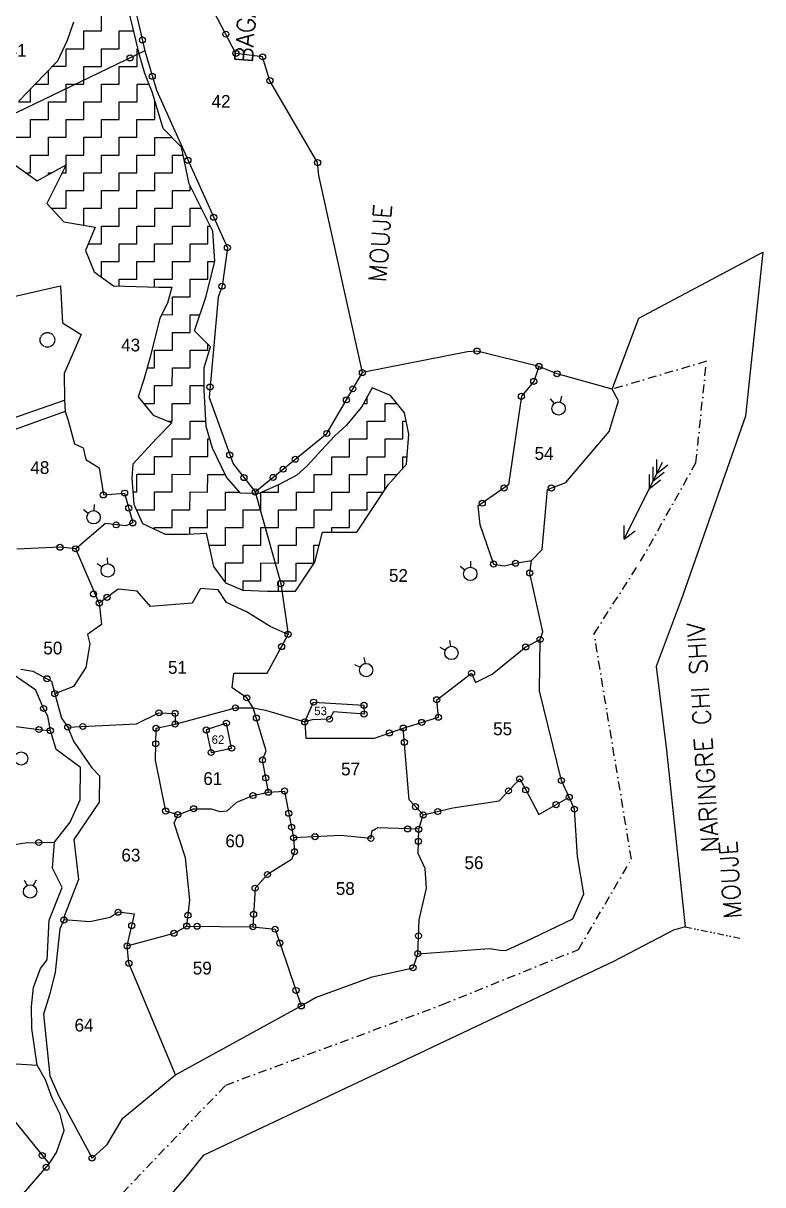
# Model space of a CAD drawing. Header units: metres. Extents: x 328578 to 333743, y 1800918 to 1805978.
# Drawn here: x 332892 to 333743, y 1801588 to 1802924 of the extents above; entities that cross this region are included whole.
import ezdxf
from ezdxf.enums import TextEntityAlignment as Align

# ---------------------------------------------------------------- set-up
doc = ezdxf.new("R2010")
doc.units = ezdxf.units.M
doc.header["$MEASUREMENT"] = 0
for name, pattern in [('ACAD_ISO02W100', [15, 12, -3]), ('DASHDOT', [1, 0.5, -0.25, 0, -0.25]), ('DIVIDE', [1.25, 0.5, -0.25, 0, -0.25, 0, -0.25])]:
    doc.linetypes.add(name, pattern=pattern)
for name, color, linetype in [('OFF', 1, 'Continuous'), ('POLY_HATCH', 12, 'Continuous'), ('POLY_PARCEL', 6, 'Continuous'), ('POLY_WATER', 4, 'Continuous'), ('TEXT_MAPOUT', 7, 'Continuous'), ('TEXT_PARCEL', 7, 'Continuous'), ('V_BOUND_LINE', 7, 'Continuous'), ('V_BOUND_STREAM_LINE', 7, 'DASHDOT'), ('V_DIVIDE_LINE', 7, 'DIVIDE')]:
    doc.layers.add(name, color=color, linetype=linetype)
doc.styles.get("Standard").update_dxf_attribs({"font": 'simplex.shx'})
doc.styles.add('TEXT_MAP', font='', dxfattribs={"height": 1.8})
doc.styles.get('TEXT_MAP').set_extended_font_data('Kruti Dev 050')

msp = doc.modelspace()

# ---------------------------------------------------------------- linework, layer by layer
for points in [[(333498.6, 1802491.9), (333503.2, 1802486.6)], [(333511.7, 1802495.1), (333510, 1802488.3)], [(333583.8, 1802330.4), (333627.6, 1802419.1)], [(333621.3, 1802406.2), (333621.3, 1802422.2)], [(333612.8, 1802389), (333612.8, 1802405.1)], [(333617.1, 1802397.7), (333617.1, 1802413.8)], [(333617.1, 1802397.7), (333629.8, 1802407.5)], [(333621.3, 1802406.2), (333634, 1802415.9)], [(333612.8, 1802389), (333625.5, 1802398.8)], [(332961.7, 1802364.6), (332967.3, 1802360.3)], [(332973.9, 1802370.4), (332973.7, 1802363.4)], [(333583.8, 1802330.4), (333583.8, 1802346.4)], [(333583.8, 1802330.4), (333596.5, 1802340.1)], [(332977.4, 1802302.7), (332983.2, 1802298.8)], [(332989.2, 1802309.2), (332989.4, 1802302.2)], [(333394.9, 1802299.4), (333400.5, 1802295.2)], [(333407.1, 1802305.3), (333406.9, 1802298.2)], [(333371.8, 1802206.2), (333378.1, 1802203.1)], [(333382.7, 1802214.2), (333383.8, 1802207.3)], [(333284.4, 1802194.5), (333285.6, 1802187.6)], [(333273.6, 1802186.3), (333280, 1802183.3)], [(332893.7, 1801938.5), (332896.9, 1801932.3)], [(332907.2, 1801938.5), (332904, 1801932.3)]]:
    msp.add_lwpolyline(points)
for centre, radius in [((333125.5, 1802911.2), 3.47), ((333029.6, 1802904.5), 3.47), ((333015.4, 1802883.8), 3.47), ((333137.1, 1802889), 3.47), ((333167.8, 1802885.1), 3.47), ((333040.9, 1802862.8), 3.47), ((333176.2, 1802857.7), 3.47), ((333081.9, 1802766.2), 3.47), ((333231.1, 1802763.5), 3.47), ((333111.5, 1802700.7), 3.47), ((333127.3, 1802665.7), 3.47), ((333121.1, 1802621.4), 3.47), ((333414.5, 1802546.8), 3.47), ((333282.6, 1802522.1), 3.47), ((333485.6, 1802529.2), 3.47), ((333479.7, 1802511.9), 3.47), ((333506.5, 1802520.7), 3.47), ((333107.3, 1802505.4), 3.47), ((333271.6, 1802503.4), 3.47), ((333465.5, 1802494.8), 3.47), ((333264.2, 1802490.7), 3.47), ((333508.2, 1802480.8), 7.67), ((333241.7, 1802452.1), 3.47), ((333130, 1802427.4), 3.47), ((333205.3, 1802422.4), 3.47), ((333146.3, 1802401.3), 3.47), ((333179.9, 1802401.6), 3.47), ((333191.4, 1802411), 3.47), ((333445.5, 1802389.4), 3.47), ((333499.9, 1802389.4), 3.47), ((332984.6, 1802381.4), 3.47), ((333009.1, 1802383.5), 3.47), ((333159.3, 1802384.8), 3.47), ((333013.8, 1802366.4), 3.47), ((333420.5, 1802371.9), 3.47), ((332973.4, 1802355.7), 7.67), ((333018.5, 1802349.2), 3.47), ((332999.3, 1802347), 3.47), ((332934.8, 1802321.2), 3.47), ((332952.8, 1802319.5), 3.47), ((332989.6, 1802294.6), 7.67), ((333406.7, 1802290.6), 7.67), ((333433.4, 1802302), 3.47), ((333458.7, 1802302.8), 3.47), ((333475, 1802291.6), 3.47), ((332973.3, 1802267.6), 3.47), ((333188.7, 1802279.4), 3.47), ((332979.9, 1802257.1), 3.47), ((332988.9, 1802263.7), 3.47), ((333197.1, 1802221.1), 3.47), ((333486.9, 1802215.2), 3.47), ((333189.6, 1802207), 3.47), ((333385, 1802199.7), 7.67), ((333470.5, 1802206.7), 3.47), ((333286.9, 1802180), 7.67), ((333408.2, 1802176.5), 3.47), ((332919.8, 1802170.1), 3.47), ((332928.7, 1802152.8), 3.47), ((333149.5, 1802148.1), 3.47), ((332915.9, 1802135.9), 3.47), ((333136.6, 1802136.6), 3.47), ((333226.4, 1802143.2), 3.47), ((333284.4, 1802139.6), 3.47), ((333368.1, 1802145.9), 3.47), ((333048.6, 1802130.9), 3.47), ((333067.2, 1802130.2), 3.47), ((333160.7, 1802124.9), 3.47), ((333244.7, 1802123.6), 3.47), ((333284.5, 1802129.4), 3.47), ((333370.1, 1802125.8), 3.47), ((332910.5, 1802111.7), 3.47), ((332923.7, 1802110.5), 3.47), ((332943.6, 1802114.4), 3.47), ((332961, 1802115.2), 3.47), ((333045.3, 1802113.1), 3.47), ((333067.2, 1802118), 3.47), ((333103, 1802111.2), 3.47), ((333126.1, 1802119), 3.47), ((333216.3, 1802120.4), 3.47), ((333313.6, 1802107.8), 3.47), ((333329.6, 1802113.4), 3.47), ((333350.8, 1802119.9), 3.47), ((333044.9, 1802095.3), 3.47), ((333330.9, 1802097.1), 3.47), ((332890, 1802078.4), 7.67), ((333108.6, 1802085.3), 3.47), ((333132.2, 1802090.3), 3.47), ((333167.7, 1802076.8), 3.47), ((333171.4, 1802056.1), 3.47), ((333463.5, 1802055), 3.47), ((333193, 1802041), 3.47), ((333450.6, 1802041.2), 3.47), ((333470.4, 1802042.3), 3.47), ((333511.5, 1802053.1), 3.47), ((333156.7, 1802035.8), 3.47), ((333174.4, 1802039.6), 3.47), ((333520.5, 1802033.9), 3.47), ((333056.3, 1802017.9), 3.47), ((333070.2, 1802013.8), 3.47), ((333088.5, 1802020.6), 3.47), ((333197.9, 1802015.4), 3.47), ((333343.6, 1802023), 3.47), ((333369.3, 1802017.4), 3.47), ((333505.3, 1802025.3), 3.47), ((333526.4, 1802020.1), 3.47), ((333352.5, 1802013.5), 3.47), ((333201.1, 1801999.4), 3.47), ((333203.4, 1801987.2), 3.47), ((333228, 1801988.4), 3.47), ((333334.6, 1801997.4), 3.47), ((333347.3, 1801997), 3.47), ((332910.3, 1801981.8), 3.47), ((333292.3, 1801986.4), 3.47), ((333347, 1801983.1), 3.47), ((333204.5, 1801971.2), 3.47), ((333173.4, 1801945), 3.47), ((332900.4, 1801925.5), 7.67), ((333159.1, 1801929.3), 3.47), ((333001.6, 1801901.6), 3.47), ((333081.9, 1801898.2), 3.47), ((333157.4, 1801899.2), 3.47), ((332939.3, 1801892.7), 3.47), ((333017.3, 1801886.3), 3.47), ((333080.5, 1801885.7), 3.47), ((333092.5, 1801885.5), 3.47), ((333156.6, 1801884.9), 3.47), ((333182.2, 1801882.1), 3.47), ((333065.9, 1801877.4), 3.47), ((333347.1, 1801874.5), 3.47), ((333012, 1801862.9), 3.47), ((333187.6, 1801866.2), 3.47), ((333346.3, 1801853.9), 3.47), ((333014, 1801842.9), 3.47), ((333340.8, 1801837.8), 3.47), ((333206.2, 1801811.7), 3.47), ((333212.3, 1801793.9), 3.47), ((332914.4, 1801621.9), 3.47), ((332971.6, 1801618.9), 3.47), ((332918.9, 1801608.4), 3.47)]:
    msp.add_circle(centre, radius)
at = {"linetype": 'ACAD_ISO02W100', "ltscale": 0.03}
msp.add_ellipse((332920.3, 1802559.7), major_axis=(-5.96, 5.96), ratio=1, start_param=3.926991, end_param=10.210176, dxfattribs=at)
at = {"layer": 'OFF'}
msp.add_line((333600.5, 1802584.5), (333743.1, 1802660.6), dxfattribs=at)
at = {"layer": 'POLY_HATCH'}
for p, q in [((333018.7, 1802919.2), (333013.7, 1802939.1)), ((332950.4, 1802924.8), (332943, 1802903.8)), ((333026.1, 1802887.1), (333018.7, 1802919.2)), ((332943, 1802903.8), (332931.8, 1802880.3)), ((333032.3, 1802866), (333026.1, 1802887.1)), ((332931.8, 1802880.3), (332917.1, 1802864.9)), ((332917.1, 1802864.9), (332887.4, 1802834)), ((333041, 1802843.7), (333032.3, 1802866)), ((333053.3, 1802802.9), (333041, 1802843.7)), ((333074.5, 1802781.3), (333053.3, 1802802.9)), ((333083.2, 1802739.2), (333074.5, 1802781.3)), ((332865, 1802773.3), (332908.4, 1802742.4)), ((332908.4, 1802742.4), (332941.9, 1802760.9)), ((332941.9, 1802760.9), (332919.5, 1802716.4)), ((333110.4, 1802684.7), (333083.2, 1802739.2)), ((332919.5, 1802716.4), (332939.3, 1802695.3)), ((332939.3, 1802695.3), (332975.3, 1802689.1)), ((332975.3, 1802689.1), (332964.2, 1802662.5)), ((333112.9, 1802650), (333110.4, 1802684.7)), ((332964.2, 1802662.5), (332974.1, 1802637.8)), ((333103, 1802609.8), (333112.9, 1802650)), ((332974.1, 1802637.8), (332996.4, 1802621.7)), ((332996.4, 1802621.7), (333048.4, 1802620.4)), ((333048.4, 1802620.4), (333063.3, 1802620.4)), ((333063.3, 1802620.4), (333058.3, 1802601.8)), ((333089.3, 1802570.2), (333103, 1802609.8)), ((333058.3, 1802601.8), (333049.6, 1802584.5)), ((333049.6, 1802584.5), (333038.5, 1802540)), ((333107.9, 1802551.6), (333089.3, 1802570.2)), ((333100.5, 1802528.1), (333107.9, 1802551.6)), ((333038.5, 1802540), (333031, 1802514)), ((333100.4, 1802502.1), (333100.5, 1802528.1)), ((333031, 1802514), (333024.8, 1802494.2)), ((333102.9, 1802460), (333100.4, 1802502.1)), ((333293.8, 1802504.5), (333281.4, 1802482.2)), ((333314.9, 1802495.8), (333293.8, 1802504.5)), ((333024.8, 1802494.2), (333042.1, 1802473.1)), ((333331, 1802476), (333314.9, 1802495.8)), ((333042.1, 1802473.1), (333063.2, 1802464.4)), ((333281.4, 1802482.2), (333264, 1802461.2)), ((333335.9, 1802451.2), (333331, 1802476)), ((333063.2, 1802464.4), (333045.9, 1802446.4)), ((333110.3, 1802435.3), (333102.9, 1802460)), ((333264, 1802461.2), (333250.4, 1802448.8)), ((333045.9, 1802446.4), (333018.6, 1802416.8)), ((333250.4, 1802448.8), (333235.5, 1802432.7)), ((333333.4, 1802416.6), (333335.9, 1802451.2)), ((333126.4, 1802401.8), (333110.3, 1802435.3)), ((333235.5, 1802432.7), (333219.4, 1802415.4)), ((333018.6, 1802416.8), (333017.3, 1802400.7)), ((333219.4, 1802415.4), (333207, 1802404.3)), ((333312.3, 1802393.1), (333333.4, 1802416.6)), ((333017.3, 1802400.7), (333019.8, 1802370.9)), ((333142.5, 1802383.3), (333126.4, 1802401.8)), ((333185.9, 1802393.1), (333163.6, 1802383.2)), ((333207, 1802404.3), (333185.9, 1802393.1)), ((333276.3, 1802338.6), (333312.3, 1802393.1)), ((333163.6, 1802383.2), (333142.5, 1802383.3)), ((333019.8, 1802370.9), (333029.7, 1802348.7)), ((333029.7, 1802348.7), (333055.7, 1802336.3)), ((333228, 1802304), (333236.7, 1802338.6)), ((333236.7, 1802338.6), (333276.3, 1802338.6)), ((333055.7, 1802336.3), (333081.8, 1802336.3)), ((333081.8, 1802336.3), (333102.8, 1802337.5)), ((333102.8, 1802337.5), (333111.5, 1802299.1)), ((333111.5, 1802299.1), (333125.1, 1802280.5)), ((333205.7, 1802270.6), (333228, 1802304)), ((333125.1, 1802280.5), (333144.9, 1802271.8)), ((333144.9, 1802271.8), (333173.4, 1802270.6)), ((333173.4, 1802270.6), (333205.7, 1802270.6))]:
    msp.add_line(p, q, dxfattribs=at)
at = {"layer": 'POLY_HATCH', "linetype": 'Continuous'}
for p, q in [((332982.6, 1802914.9), (332982.6, 1802935.3)), ((332962.2, 1802914.9), (332982.6, 1802914.9)), ((332962.2, 1802894.5), (332962.2, 1802914.9)), ((333003, 1802914.9), (333019.7, 1802914.9)), ((333003, 1802894.5), (333003, 1802914.9)), ((332941.8, 1802894.5), (332962.2, 1802894.5)), ((332941.8, 1802874.2), (332941.8, 1802894.5)), ((332982.6, 1802894.5), (333003, 1802894.5)), ((332982.6, 1802874.1), (332982.6, 1802894.5)), ((333023.4, 1802894.5), (333024.4, 1802894.5)), ((333023.4, 1802874.1), (333023.4, 1802894.5)), ((332926, 1802874.2), (332941.8, 1802874.2)), ((332962.2, 1802874.1), (332982.6, 1802874.1)), ((332962.2, 1802853.8), (332962.2, 1802874.1)), ((333003, 1802874.1), (333023.4, 1802874.1)), ((333003, 1802853.7), (333003, 1802874.1)), ((332921.4, 1802853.8), (332921.4, 1802869.4)), ((332901, 1802833.4), (332901, 1802848.2)), ((332906.4, 1802853.8), (332921.4, 1802853.8)), ((332941.8, 1802853.8), (332962.2, 1802853.8)), ((332941.8, 1802833.4), (332941.8, 1802853.8)), ((332982.6, 1802853.7), (333003, 1802853.7)), ((332982.6, 1802833.4), (332982.6, 1802853.7)), ((333023.4, 1802853.7), (333037.1, 1802853.7)), ((333023.4, 1802833.3), (333023.4, 1802853.7)), ((332887.1, 1802833.4), (332901, 1802833.4)), ((332921.4, 1802833.4), (332941.8, 1802833.4)), ((332921.4, 1802813), (332921.4, 1802833.4)), ((332962.2, 1802833.4), (332982.6, 1802833.4)), ((332962.2, 1802813), (332962.2, 1802833.4)), ((333003, 1802833.3), (333023.4, 1802833.3)), ((333003, 1802813), (333003, 1802833.3)), ((333043.7, 1802833.3), (333044.1, 1802833.3)), ((333043.7, 1802812.9), (333043.7, 1802833.3)), ((332901, 1802813), (332921.4, 1802813)), ((332901, 1802792.6), (332901, 1802813)), ((332941.8, 1802813), (332962.2, 1802813)), ((332941.8, 1802792.6), (332941.8, 1802813)), ((332982.6, 1802813), (333003, 1802813)), ((332982.6, 1802792.6), (332982.6, 1802813)), ((333023.3, 1802812.9), (333043.7, 1802812.9)), ((333023.3, 1802792.6), (333023.3, 1802812.9)), ((332880.6, 1802792.6), (332901, 1802792.6)), ((332921.4, 1802792.6), (332941.8, 1802792.6)), ((332921.4, 1802772.2), (332921.4, 1802792.6)), ((332962.2, 1802792.6), (332982.6, 1802792.6)), ((332962.2, 1802772.2), (332962.2, 1802792.6)), ((333002.9, 1802792.6), (333023.3, 1802792.6)), ((333002.9, 1802772.2), (333002.9, 1802792.6)), ((333043.7, 1802792.5), (333063.5, 1802792.5)), ((333043.7, 1802772.2), (333043.7, 1802792.5)), ((332901, 1802772.2), (332921.4, 1802772.2)), ((332901, 1802751.8), (332901, 1802772.2)), ((332941.8, 1802772.2), (332962.2, 1802772.2)), ((332941.8, 1802760.9), (332941.8, 1802772.2)), ((332982.5, 1802772.2), (333002.9, 1802772.2)), ((332982.5, 1802751.8), (332982.5, 1802772.2)), ((333023.3, 1802772.2), (333043.7, 1802772.2)), ((333023.3, 1802751.8), (333023.3, 1802772.2)), ((333064.1, 1802772.1), (333076.4, 1802772.1)), ((333064.1, 1802751.8), (333064.1, 1802772.1)), ((332895.1, 1802751.9), (332901, 1802751.8)), ((332921.4, 1802751.8), (332925.5, 1802751.8)), ((332921.4, 1802749.6), (332921.4, 1802751.8)), ((332937.3, 1802751.8), (332941.8, 1802751.8)), ((332941.8, 1802751.8), (332941.8, 1802760.7)), ((332962.1, 1802751.8), (332982.5, 1802751.8)), ((332962.1, 1802731.4), (332962.1, 1802751.8)), ((333002.9, 1802751.8), (333023.3, 1802751.8)), ((333002.9, 1802731.4), (333002.9, 1802751.8)), ((333043.7, 1802751.8), (333064.1, 1802751.8)), ((333043.7, 1802731.4), (333043.7, 1802751.8)), ((332941.7, 1802731.4), (332962.1, 1802731.4)), ((332941.7, 1802711), (332941.7, 1802731.4)), ((332982.5, 1802731.4), (333002.9, 1802731.4)), ((332982.5, 1802711), (332982.5, 1802731.4)), ((333023.3, 1802731.4), (333043.7, 1802731.4)), ((333023.3, 1802711), (333023.3, 1802731.4)), ((333064.1, 1802731.4), (333084.5, 1802731.4)), ((333064.1, 1802711), (333064.1, 1802731.4)), ((333084.5, 1802731.4), (333084.5, 1802736.6)), ((332924.5, 1802711.1), (332941.7, 1802711)), ((332962.1, 1802711), (332982.5, 1802711)), ((332962.1, 1802691.4), (332962.1, 1802711)), ((333002.9, 1802711), (333023.3, 1802711)), ((333002.9, 1802690.6), (333002.9, 1802711)), ((333043.7, 1802711), (333064.1, 1802711)), ((333043.7, 1802690.6), (333043.7, 1802711)), ((333084.4, 1802711), (333097.3, 1802711)), ((333084.4, 1802690.6), (333084.4, 1802711)), ((332982.5, 1802690.6), (333002.9, 1802690.6)), ((332982.5, 1802670.2), (332982.5, 1802690.6)), ((333023.3, 1802690.6), (333043.7, 1802690.6)), ((333023.3, 1802670.2), (333023.3, 1802690.6)), ((333064, 1802690.6), (333084.4, 1802690.6)), ((333064, 1802670.2), (333064, 1802690.6)), ((333104.8, 1802690.6), (333107.5, 1802690.6)), ((333104.8, 1802670.2), (333104.8, 1802690.6)), ((332967.4, 1802670.3), (332982.5, 1802670.2)), ((333002.9, 1802670.2), (333023.3, 1802670.2)), ((333002.9, 1802649.8), (333002.9, 1802670.2)), ((333043.6, 1802670.2), (333064, 1802670.2)), ((333043.6, 1802649.8), (333043.6, 1802670.2)), ((333084.4, 1802670.2), (333104.8, 1802670.2)), ((333084.4, 1802649.8), (333084.4, 1802670.2)), ((332982.5, 1802649.9), (333002.9, 1802649.8)), ((332982.5, 1802631.7), (332982.5, 1802649.9)), ((333023.2, 1802649.8), (333043.6, 1802649.8)), ((333023.2, 1802629.4), (333023.2, 1802649.8)), ((333064, 1802649.8), (333084.4, 1802649.8)), ((333064, 1802629.4), (333064, 1802649.8)), ((333104.8, 1802649.8), (333112.8, 1802649.8)), ((333104.8, 1802629.4), (333104.8, 1802649.8)), ((333002.8, 1802629.5), (333023.2, 1802629.4)), ((333002.8, 1802621.5), (333002.8, 1802629.5)), ((333043.6, 1802629.4), (333064, 1802629.4)), ((333043.6, 1802620.5), (333043.6, 1802629.4)), ((333084.4, 1802629.4), (333104.8, 1802629.4)), ((333084.4, 1802609), (333084.4, 1802629.4)), ((333064, 1802609), (333084.4, 1802609)), ((333064, 1802588.6), (333064, 1802609)), ((333051.7, 1802588.7), (333064, 1802588.6)), ((333084.4, 1802588.6), (333095.7, 1802588.6)), ((333084.4, 1802568.2), (333084.4, 1802588.6)), ((333064, 1802568.3), (333084.4, 1802568.2)), ((333064, 1802547.9), (333064, 1802568.3)), ((333104.7, 1802547.8), (333104.7, 1802554.8)), ((333043.6, 1802547.9), (333064, 1802547.9)), ((333043.6, 1802527.5), (333043.6, 1802547.9)), ((333084.3, 1802527.5), (333084.4, 1802547.9)), ((333084.4, 1802547.9), (333104.7, 1802547.8)), ((333034.9, 1802527.5), (333043.6, 1802527.5)), ((333063.9, 1802507.1), (333064, 1802527.5)), ((333064, 1802527.5), (333084.3, 1802527.5)), ((333043.5, 1802486.7), (333043.6, 1802507.1)), ((333043.6, 1802507.1), (333063.9, 1802507.1)), ((333084.3, 1802507.1), (333100.4, 1802507.1)), ((333084.3, 1802486.7), (333084.3, 1802507.1)), ((333030.9, 1802486.7), (333043.5, 1802486.7)), ((333063.9, 1802486.7), (333084.3, 1802486.7)), ((333063.9, 1802466.3), (333063.9, 1802486.7)), ((333283.8, 1802486.6), (333288.2, 1802486.6)), ((333288.2, 1802486.6), (333288.2, 1802494.4)), ((333308.6, 1802486.6), (333322.4, 1802486.6)), ((333308.6, 1802466.2), (333308.6, 1802486.6)), ((333058.6, 1802466.3), (333063.9, 1802466.3)), ((333084.3, 1802466.3), (333102.5, 1802466.3)), ((333084.3, 1802445.9), (333084.3, 1802466.3)), ((333288.2, 1802466.2), (333308.6, 1802466.2)), ((333288.2, 1802445.8), (333288.2, 1802466.2)), ((333329, 1802466.2), (333332.9, 1802466.2)), ((333329, 1802445.8), (333329, 1802466.2)), ((333063.9, 1802445.9), (333084.3, 1802445.9)), ((333063.9, 1802425.5), (333063.9, 1802445.9)), ((333104.7, 1802445.9), (333107.1, 1802445.9)), ((333104.7, 1802425.5), (333104.7, 1802445.9)), ((333267.8, 1802445.8), (333288.2, 1802445.8)), ((333267.8, 1802425.4), (333267.8, 1802445.8)), ((333308.6, 1802445.8), (333329, 1802445.8)), ((333308.6, 1802425.4), (333308.6, 1802445.8)), ((333043.5, 1802425.6), (333063.9, 1802425.5)), ((333043.5, 1802405.2), (333043.5, 1802425.6)), ((333084.3, 1802425.5), (333104.7, 1802425.5)), ((333084.3, 1802405.1), (333084.3, 1802425.5)), ((333247.4, 1802425.4), (333267.8, 1802425.4)), ((333247.4, 1802405.1), (333247.4, 1802425.4)), ((333288.2, 1802425.4), (333308.6, 1802425.4)), ((333288.2, 1802405), (333288.2, 1802425.4)), ((333328.9, 1802425.4), (333334, 1802425.4)), ((333328.9, 1802411.6), (333328.9, 1802425.4)), ((333023.1, 1802405.2), (333043.5, 1802405.2)), ((333023.1, 1802384.8), (333023.1, 1802405.2)), ((333063.9, 1802405.2), (333084.3, 1802405.1)), ((333063.9, 1802384.8), (333063.9, 1802405.2)), ((333104.6, 1802384.7), (333104.7, 1802405.1)), ((333104.7, 1802405.1), (333124.8, 1802405.1)), ((333227, 1802405.1), (333247.4, 1802405.1)), ((333227, 1802384.7), (333227, 1802405.1)), ((333267.8, 1802405), (333288.2, 1802405)), ((333267.8, 1802384.7), (333267.8, 1802405)), ((333308.5, 1802405), (333323, 1802405)), ((333308.5, 1802387.3), (333308.5, 1802405)), ((333186.2, 1802384.7), (333186.2, 1802393.3)), ((333018.7, 1802384.8), (333023.1, 1802384.8)), ((333043.5, 1802384.8), (333063.9, 1802384.8)), ((333043.5, 1802364.4), (333043.5, 1802384.8)), ((333084.2, 1802364.4), (333084.3, 1802384.8)), ((333084.3, 1802384.8), (333104.6, 1802384.7)), ((333125, 1802384.7), (333141.2, 1802384.7)), ((333125, 1802364.3), (333125, 1802384.7)), ((333165.8, 1802364.3), (333165.8, 1802384.2)), ((333166.9, 1802384.7), (333186.2, 1802384.7)), ((333206.6, 1802384.7), (333227, 1802384.7)), ((333206.6, 1802364.3), (333206.6, 1802384.7)), ((333247.4, 1802384.7), (333267.8, 1802384.7)), ((333247.4, 1802364.3), (333247.4, 1802384.7)), ((333288.1, 1802384.6), (333306.7, 1802384.6)), ((333288.1, 1802364.3), (333288.1, 1802384.6)), ((333023.1, 1802364.4), (333043.5, 1802364.4)), ((333023.1, 1802363.6), (333023.1, 1802364.4)), ((333063.8, 1802344), (333063.9, 1802364.4)), ((333063.9, 1802364.4), (333084.2, 1802364.4)), ((333104.6, 1802364.4), (333125, 1802364.3)), ((333104.6, 1802344), (333104.6, 1802364.4)), ((333145.4, 1802364.3), (333165.8, 1802364.3)), ((333145.4, 1802343.9), (333145.4, 1802364.3)), ((333186.2, 1802364.3), (333206.6, 1802364.3)), ((333186.2, 1802343.9), (333186.2, 1802364.3)), ((333227, 1802364.3), (333247.4, 1802364.3)), ((333227, 1802343.9), (333227, 1802364.3)), ((333267.7, 1802364.3), (333288.1, 1802364.3)), ((333267.7, 1802343.9), (333267.7, 1802364.3)), ((333043.5, 1802344), (333063.8, 1802344)), ((333043.5, 1802342.1), (333043.5, 1802344)), ((333084.2, 1802344), (333104.6, 1802344)), ((333084.2, 1802336.4), (333084.2, 1802344)), ((333125, 1802344), (333145.4, 1802343.9)), ((333125, 1802323.6), (333125, 1802344)), ((333165.8, 1802343.9), (333186.2, 1802343.9)), ((333165.8, 1802323.5), (333165.8, 1802343.9)), ((333206.6, 1802343.9), (333227, 1802343.9)), ((333206.6, 1802323.5), (333206.6, 1802343.9)), ((333247.3, 1802343.9), (333267.7, 1802343.9)), ((333247.3, 1802338.6), (333247.3, 1802343.9)), ((333106, 1802323.6), (333125, 1802323.6)), ((333145.4, 1802323.6), (333165.8, 1802323.5)), ((333145.4, 1802303.2), (333145.4, 1802323.6)), ((333186.2, 1802323.5), (333206.6, 1802323.5)), ((333186.2, 1802303.1), (333186.2, 1802323.5)), ((333226.9, 1802323.5), (333232.9, 1802323.5)), ((333226.9, 1802303.1), (333226.9, 1802323.5)), ((333125, 1802303.2), (333145.4, 1802303.2)), ((333125, 1802282.8), (333125, 1802303.2)), ((333165.8, 1802303.2), (333186.2, 1802303.1)), ((333165.8, 1802282.8), (333165.8, 1802303.2)), ((333206.5, 1802303.1), (333226.9, 1802303.1)), ((333206.5, 1802282.7), (333206.5, 1802303.1)), ((333123.4, 1802282.8), (333125, 1802282.8)), ((333145.4, 1802282.8), (333165.8, 1802282.8)), ((333145.4, 1802271.8), (333145.4, 1802282.8)), ((333186.1, 1802282.8), (333206.5, 1802282.7)), ((333186.1, 1802270.6), (333186.1, 1802282.8))]:
    msp.add_line(p, q, dxfattribs=at)
at = {"layer": 'POLY_PARCEL'}
for p, q in [((333007, 1803002.6), (333032.5, 1802892)), ((333032.5, 1802892), (332849.7, 1802804.3)), ((333032.5, 1802892), (333045.6, 1802846.7)), ((333045.6, 1802846.7), (333127.3, 1802665.7)), ((333127.3, 1802665.7), (333121.1, 1802621.4)), ((332873.2, 1802607.7), (332935.5, 1802621.7)), ((332935.5, 1802621.7), (332937.6, 1802579.1)), ((333121.1, 1802621.4), (333116.5, 1802608.7)), ((333116.5, 1802608.7), (333106.2, 1802493.3)), ((332937.6, 1802579.1), (332959, 1802565.7)), ((332959, 1802565.7), (332939.6, 1802521)), ((333485.6, 1802529.2), (333479.7, 1802511.9)), ((332939.6, 1802521), (332939.9, 1802490.2)), ((333241.7, 1802452.1), (333282.6, 1802522.1)), ((333479.7, 1802511.9), (333465.5, 1802494.8)), ((333106.2, 1802493.3), (333133.8, 1802417)), ((333465.5, 1802494.8), (333450.5, 1802392.9)), ((332940.7, 1802477.5), (332944.3, 1802467.1)), ((332944.3, 1802467.1), (332951.6, 1802440.1)), ((333159.3, 1802384.8), (333241.7, 1802452.1)), ((332951.6, 1802440.1), (332961.5, 1802435.4)), ((332961.5, 1802435.4), (332964.5, 1802422.1)), ((332964.5, 1802422.1), (332979.9, 1802412.7)), ((332979.9, 1802412.7), (332984.6, 1802381.4)), ((333133.8, 1802417), (333159.3, 1802384.8)), ((333450.5, 1802392.9), (333415.5, 1802368.4)), ((332984.6, 1802381.4), (333009.1, 1802383.5)), ((333009.1, 1802383.5), (333018.5, 1802349.2)), ((333159.3, 1802384.8), (333188.7, 1802279.4)), ((333415.5, 1802368.4), (333417.7, 1802347.6)), ((332987.2, 1802348.4), (332952.8, 1802319.5)), ((333010.3, 1802345.8), (332987.2, 1802348.4)), ((333018.5, 1802349.2), (333010.3, 1802345.8)), ((333417.7, 1802347.6), (333433.4, 1802302)), ((332934.8, 1802321.2), (332885, 1802319.1)), ((332952.8, 1802319.5), (332934.8, 1802321.2)), ((332979.9, 1802257.1), (332952.8, 1802319.5)), ((333433.4, 1802302), (333446, 1802299.8)), ((333446, 1802299.8), (333458.7, 1802302.8)), ((333458.7, 1802302.8), (333476.9, 1802305.9)), ((333001.8, 1802273.1), (332979.9, 1802257.1)), ((333023.6, 1802270.6), (333001.8, 1802273.1)), ((333096.2, 1802273.7), (333086.6, 1802257)), ((333116.8, 1802272.4), (333096.2, 1802273.7)), ((333126.4, 1802257.7), (333116.8, 1802272.4)), ((333188.7, 1802279.4), (333197.1, 1802221.1)), ((333039, 1802253.2), (333023.6, 1802270.6)), ((333150.2, 1802246.7), (333126.4, 1802257.7)), ((332979.9, 1802257.1), (332982.4, 1802232.5)), ((333086.6, 1802257), (333039, 1802253.2)), ((333176.5, 1802230), (333150.2, 1802246.7)), ((332982.4, 1802232.5), (332966.4, 1802221)), ((332966.4, 1802221), (332968.9, 1802210.1)), ((333173.2, 1802176.4), (333197.1, 1802221.1)), ((333197.1, 1802221.1), (333176.5, 1802230)), ((332968.9, 1802210.1), (332964.4, 1802183.1)), ((333431.7, 1802175.4), (333470.5, 1802206.7)), ((333470.5, 1802206.7), (333486.9, 1802215.2)), ((332964.4, 1802183.1), (332950.3, 1802161.3)), ((333132.8, 1802159.7), (333134.7, 1802176.4)), ((333134.7, 1802176.4), (333173.2, 1802176.4)), ((333368.1, 1802145.9), (333408.2, 1802176.5)), ((333408.2, 1802176.5), (333412.8, 1802165.9)), ((333412.8, 1802165.9), (333431.7, 1802175.4)), ((332950.3, 1802161.3), (332928.7, 1802152.8)), ((333149.5, 1802148.1), (333132.8, 1802159.7)), ((333157.1, 1802136.6), (333149.5, 1802148.1)), ((333216.3, 1802120.4), (333226.4, 1802143.2)), ((333226.4, 1802143.2), (333226.4, 1802143.2)), ((333226.4, 1802143.2), (333284.4, 1802139.6)), ((333284.4, 1802139.6), (333284.5, 1802129.4)), ((333370.1, 1802125.8), (333368.1, 1802145.9)), ((333022.9, 1802118.1), (333048.6, 1802130.9)), ((333048.6, 1802130.9), (333067.2, 1802130.2)), ((333067.2, 1802118), (333136.6, 1802136.6)), ((333067.2, 1802130.2), (333067.2, 1802118)), ((333136.6, 1802136.6), (333157.1, 1802136.6)), ((333157.1, 1802136.6), (333171.3, 1802133.9)), ((333172, 1802087.3), (333157.1, 1802136.6)), ((333171.3, 1802133.9), (333216.3, 1802120.4)), ((333249.2, 1802132), (333244.7, 1802123.6)), ((333284.5, 1802129.4), (333249.2, 1802132)), ((333329.6, 1802113.4), (333370.1, 1802125.8)), ((332863.1, 1802117.8), (332910.5, 1802111.7)), ((332910.5, 1802111.7), (332923.7, 1802110.5)), ((332943.6, 1802114.4), (333022.9, 1802118.1)), ((333044.6, 1802076.5), (333045.3, 1802113.1)), ((333045.3, 1802113.1), (333067.2, 1802118)), ((333126.1, 1802119), (333103, 1802111.2)), ((333103, 1802111.2), (333108.6, 1802085.3)), ((333132.2, 1802090.3), (333126.1, 1802119)), ((333224.8, 1802123), (333216.3, 1802120.4)), ((333216.3, 1802120.4), (333217.7, 1802101.9)), ((333244.7, 1802123.6), (333224.8, 1802123)), ((333296.5, 1802101.9), (333329.6, 1802113.4)), ((333336.3, 1802030.8), (333329.6, 1802113.4)), ((333217.7, 1802101.9), (333296.5, 1802101.9)), ((333108.6, 1802085.3), (333132.2, 1802090.3)), ((333167.7, 1802076.8), (333172, 1802087.3)), ((333056.3, 1802017.9), (333044.6, 1802076.5)), ((333174.4, 1802039.6), (333167.7, 1802076.8)), ((333439.8, 1802029.6), (333463.5, 1802055)), ((333463.5, 1802055), (333470.4, 1802042.3)), ((333138.1, 1802028.2), (333156.7, 1802035.8)), ((333156.7, 1802035.8), (333174.4, 1802039.6)), ((333174.4, 1802039.6), (333193, 1802041)), ((333193, 1802041), (333203.4, 1801987.2)), ((333352.5, 1802013.5), (333336.3, 1802030.8)), ((333470.4, 1802042.3), (333485.5, 1802014)), ((333485.5, 1802014), (333520.5, 1802033.9)), ((333070.2, 1802013.8), (333056.3, 1802017.9)), ((333070.2, 1802013.8), (333088.5, 1802020.6)), ((333088.5, 1802020.6), (333108.5, 1802020.6)), ((333108.5, 1802020.6), (333118.5, 1802017.3)), ((333118.5, 1802017.3), (333127.1, 1802018.2)), ((333127.1, 1802018.2), (333138.1, 1802028.2)), ((333352.5, 1802013.5), (333386.6, 1802021.5)), ((333386.6, 1802021.5), (333439.8, 1802029.6)), ((333066, 1802004.1), (333070.2, 1802013.8)), ((333079.1, 1801964), (333066, 1802004.1)), ((333347.3, 1801997), (333352.5, 1802013.5)), ((333292.9, 1801994.4), (333292.3, 1801986.4)), ((333300.4, 1801998.5), (333292.9, 1801994.4)), ((333347.3, 1801997), (333300.4, 1801998.5)), ((333346.7, 1801969.3), (333347.3, 1801997)), ((332864.3, 1801976.8), (332894.8, 1801981.6)), ((332894.8, 1801981.6), (332928.4, 1801982.1)), ((333257.6, 1801989.8), (333203.4, 1801987.2)), ((333203.4, 1801987.2), (333204.5, 1801971.2)), ((333292.3, 1801986.4), (333257.6, 1801989.8)), ((333084, 1801915.6), (333079.1, 1801964)), ((333204.5, 1801971.2), (333201.1, 1801962.1)), ((333354.7, 1801951.9), (333346.7, 1801969.3)), ((333201.1, 1801962.1), (333173.4, 1801945)), ((333356.5, 1801929.4), (333354.7, 1801951.9)), ((333173.4, 1801945), (333159.1, 1801929.3)), ((333159.1, 1801929.3), (333156.6, 1801884.9)), ((333347.8, 1801893), (333356.5, 1801929.4)), ((333080.5, 1801885.7), (333084, 1801915.6)), ((333001.6, 1801901.6), (332992.6, 1801895.4)), ((333020.3, 1801899.5), (333001.6, 1801901.6)), ((333012, 1801862.9), (333020.3, 1801899.5)), ((332969.1, 1801890.6), (332939.3, 1801892.7)), ((332992.6, 1801895.4), (332969.1, 1801890.6)), ((333065.9, 1801877.4), (333080.5, 1801885.7)), ((333080.5, 1801885.7), (333156.6, 1801884.9)), ((333156.6, 1801884.9), (333182.2, 1801882.1)), ((333346.3, 1801853.9), (333347.8, 1801893)), ((333012, 1801862.9), (333065.9, 1801877.4)), ((333182.2, 1801882.1), (333212.3, 1801793.9)), ((333014, 1801842.9), (333012, 1801862.9)), ((333067.6, 1801714.7), (333014, 1801842.9)), ((332866.2, 1801728.3), (332908.5, 1801725.7)), ((332879.9, 1801665), (332922.2, 1801612.2))]:
    msp.add_line(p, q, dxfattribs=at)
at = {"layer": 'POLY_WATER'}
for p, q in [((333743.1, 1802660.6), (333723.2, 1802472)), ((333569.9, 1802503.1), (333600.5, 1802584.5)), ((333577.1, 1802489.6), (333569.9, 1802503.1)), ((332862, 1802463.3), (332939.9, 1802490.2)), ((332939.9, 1802490.2), (332940.7, 1802477.5)), ((333566.3, 1802454.2), (333577.1, 1802489.6)), ((332940.7, 1802477.5), (332850.7, 1802445.2)), ((333723.2, 1802472), (333649.2, 1802260.7)), ((333516.4, 1802395.6), (333566.3, 1802454.2)), ((333495.5, 1802387.8), (333516.4, 1802395.6)), ((333489.4, 1802318.6), (333495.5, 1802387.8)), ((333476.9, 1802305.9), (333489.4, 1802318.6)), ((333475, 1802291.6), (333476.9, 1802305.9)), ((333490, 1802224.2), (333475, 1802291.6)), ((333649.2, 1802260.7), (333620.4, 1802184.2)), ((333486.9, 1802215.2), (333490, 1802224.2)), ((333486.3, 1802156), (333486.9, 1802215.2)), ((332906.9, 1802156.9), (332869.8, 1802182.6)), ((332889.6, 1802181.2), (332903.4, 1802178.8)), ((332903.4, 1802178.8), (332925, 1802167.4)), ((333620.4, 1802184.2), (333632.3, 1802088.1)), ((332925, 1802167.4), (332928.7, 1802152.8)), ((332915.9, 1802135.9), (332906.9, 1802156.9)), ((332928.7, 1802152.8), (332936.4, 1802124.6)), ((333511.5, 1802053.1), (333486.3, 1802156)), ((332920.7, 1802126.9), (332915.9, 1802135.9)), ((332923.7, 1802110.5), (332920.7, 1802126.9)), ((332936.4, 1802124.6), (332943.6, 1802114.4)), ((332943.6, 1802114.4), (332950.2, 1802098.3)), ((332930.3, 1802088.9), (332923.7, 1802110.5)), ((332950.2, 1802098.3), (332971.3, 1802067.5)), ((332958.5, 1802068), (332930.3, 1802088.9)), ((333632.3, 1802088.1), (333653.8, 1801884.8)), ((332957.9, 1802030.8), (332958.5, 1802068)), ((332971.3, 1802067.5), (332980.3, 1802058.5)), ((332980.3, 1802058.5), (332979.7, 1802028)), ((333520.5, 1802033.9), (333511.5, 1802053.1)), ((332946.5, 1802005.1), (332957.9, 1802030.8)), ((333526.4, 1802020.1), (333520.5, 1802033.9)), ((332979.7, 1802028), (332950.7, 1801985.2)), ((333530, 1801965.6), (333526.4, 1802020.1)), ((332928.4, 1801982.1), (332946.5, 1802005.1)), ((332926, 1801952.2), (332928.4, 1801982.1)), ((332950.7, 1801985.2), (332956.1, 1801939.1)), ((333537.1, 1801922.8), (333530, 1801965.6)), ((332937.4, 1801930), (332926, 1801952.2)), ((332956.1, 1801939.1), (332939.9, 1801897.7)), ((332922.4, 1801892.5), (332937.4, 1801930)), ((333524.5, 1801894.1), (333537.1, 1801922.8)), ((332939.9, 1801897.7), (332939.3, 1801892.7)), ((332920, 1801846.9), (332922.4, 1801892.5)), ((332939.3, 1801892.7), (332934.5, 1801882.5)), ((333478.3, 1801872), (333524.5, 1801894.1)), ((333653.8, 1801884.8), (333640.5, 1801880.9)), ((332934.5, 1801882.5), (332929.1, 1801832.8)), ((333447.6, 1801857.5), (333478.3, 1801872)), ((333640.5, 1801880.9), (333571.5, 1801845)), ((333346.3, 1801853.9), (333428.4, 1801859.9)), ((333428.4, 1801859.9), (333441.6, 1801858.1)), ((333441.6, 1801858.1), (333447.6, 1801857.5)), ((332912.2, 1801836.8), (332920, 1801846.9)), ((333571.5, 1801845), (333297.8, 1801715.6)), ((333340.8, 1801837.8), (333346.3, 1801853.9)), ((332904.3, 1801815.2), (332912.2, 1801836.8)), ((332929.1, 1801832.8), (332923.1, 1801807.9)), ((333293.9, 1801827.4), (333340.8, 1801837.8)), ((333228.5, 1801803.5), (333293.9, 1801827.4)), ((332901.9, 1801793.1), (332904.3, 1801815.2)), ((332923.1, 1801807.9), (332915.8, 1801784.6)), ((332902.5, 1801767.9), (332901.9, 1801793.1)), ((333067.6, 1801714.7), (333212.3, 1801793.9)), ((333212.3, 1801793.9), (333228.5, 1801803.5)), ((332915.8, 1801784.6), (332923, 1801713.7)), ((332908.5, 1801725.7), (332902.5, 1801767.9)), ((332918.1, 1801708.9), (332908.5, 1801725.7)), ((332923, 1801713.7), (332933.3, 1801690.2)), ((333057.4, 1801706.3), (333067.6, 1801714.7)), ((333297.8, 1801715.6), (333099.5, 1801622)), ((332925.9, 1801687.9), (332918.1, 1801708.9)), ((333007, 1801665), (333057.4, 1801706.3)), ((332934.9, 1801669.4), (332925.9, 1801687.9)), ((332933.3, 1801690.2), (332971.6, 1801618.9)), ((332939.6, 1801650.5), (332934.9, 1801669.4)), ((332989, 1801634.5), (333007, 1801665)), ((332930.6, 1801625.4), (332939.6, 1801650.5)), ((332971.6, 1801618.9), (332989, 1801634.5)), ((332922.2, 1801612.2), (332930.6, 1801625.4)), ((333099.5, 1801622), (333079.5, 1801597.1)), ((332892.8, 1801578.1), (332922.2, 1801612.2)), ((333079.5, 1801597.1), (332943.9, 1801439.6))]:
    msp.add_line(p, q, dxfattribs=at)
at = {"layer": 'V_BOUND_LINE'}
for p, q in [((333137.1, 1802889), (333097.8, 1802963.8)), ((333167.8, 1802885.1), (333137.1, 1802889)), ((333176.2, 1802857.7), (333167.8, 1802885.1)), ((333231.1, 1802763.5), (333176.2, 1802857.7)), ((333232.4, 1802748.5), (333231.1, 1802763.5)), ((333282.6, 1802522.1), (333232.4, 1802748.5)), ((333403.4, 1802546.1), (333282.6, 1802522.1)), ((333414.5, 1802546.8), (333403.4, 1802546.1)), ((333485.6, 1802529.2), (333414.5, 1802546.8)), ((333506.5, 1802520.7), (333485.6, 1802529.2)), ((333569.9, 1802503.1), (333506.5, 1802520.7))]:
    msp.add_line(p, q, dxfattribs=at)
at = {"layer": 'V_BOUND_STREAM_LINE', "ltscale": 20}
for p, q in [((333678.3, 1802535.1), (333569.9, 1802503.1)), ((333666.2, 1802418.4), (333678.3, 1802535.1)), ((333602.5, 1802305.1), (333666.2, 1802418.4)), ((333549.1, 1802221.9), (333602.5, 1802305.1)), ((333592, 1801962.6), (333549.1, 1802221.9)), ((333531.2, 1801858.9), (333592, 1801962.6)), ((333374.7, 1801795.5), (333531.2, 1801858.9)), ((333125.4, 1801702.9), (333374.7, 1801795.5)), ((332992.6, 1801564.3), (333125.4, 1801702.9))]:
    msp.add_line(p, q, dxfattribs=at)
at = {"layer": 'V_DIVIDE_LINE', "ltscale": 15}
msp.add_line((333653.8, 1801884.8), (333719.2, 1801871.3), dxfattribs=at)

# ---------------------------------------------------------------- texts
at = {"layer": 'TEXT_MAPOUT'}
for s, height, rotation, p in [('BAGAMLYACHI SHIV', 20.388, 85.9341, (333154.7, 1803004.7)), ('MOUJE', 20.39, 85.9341, (333302.8, 1802670.8)), ('NARINGRE CHI SHIV', 20.388, 93.7733, (333674.4, 1802102.2)), ('MOUJE', 20.39, 93.7733, (333705.8, 1801938.9))]:
    msp.add_text(s, height=height, rotation=rotation, dxfattribs=at).set_placement(p, align=Align.MIDDLE)
at = {"layer": 'TEXT_PARCEL', "style": 'TEXT_MAP'}
for s, height, p in [('41', 14.68, (332885.4, 1802892.5)), ('42', 14.68, (333120, 1802834)), ('43', 14.68, (333016, 1802553.8)), ('54', 14.68, (333491.5, 1802429)), ('48', 14.68, (332911.6, 1802412.9)), ('52', 14.68, (333324.1, 1802288.8)), ('50', 14.68, (332926.5, 1802205.4)), ('51', 14.68, (333069.9, 1802183)), ('53', 9.79, (333234.5, 1802133.1)), ('55', 14.68, (333443.9, 1802112.4)), ('62', 9.79, (333116.5, 1802100.1)), ('57', 14.68, (333269, 1802066.2)), ('61', 14.68, (333110.5, 1802055.3)), ('60', 14.68, (333135.9, 1801983.6)), ('63', 14.68, (333016.3, 1801967.3)), ('56', 14.68, (333410.9, 1801958.6)), ('58', 14.68, (333262.9, 1801928.9)), ('59', 14.68, (333098.4, 1801837.4)), ('64', 14.68, (332962.4, 1801771.8))]:
    msp.add_text(s, height=height, rotation=359.9674, dxfattribs=at).set_placement(p, align=Align.MIDDLE)

doc.saveas('drawing.dxf')
